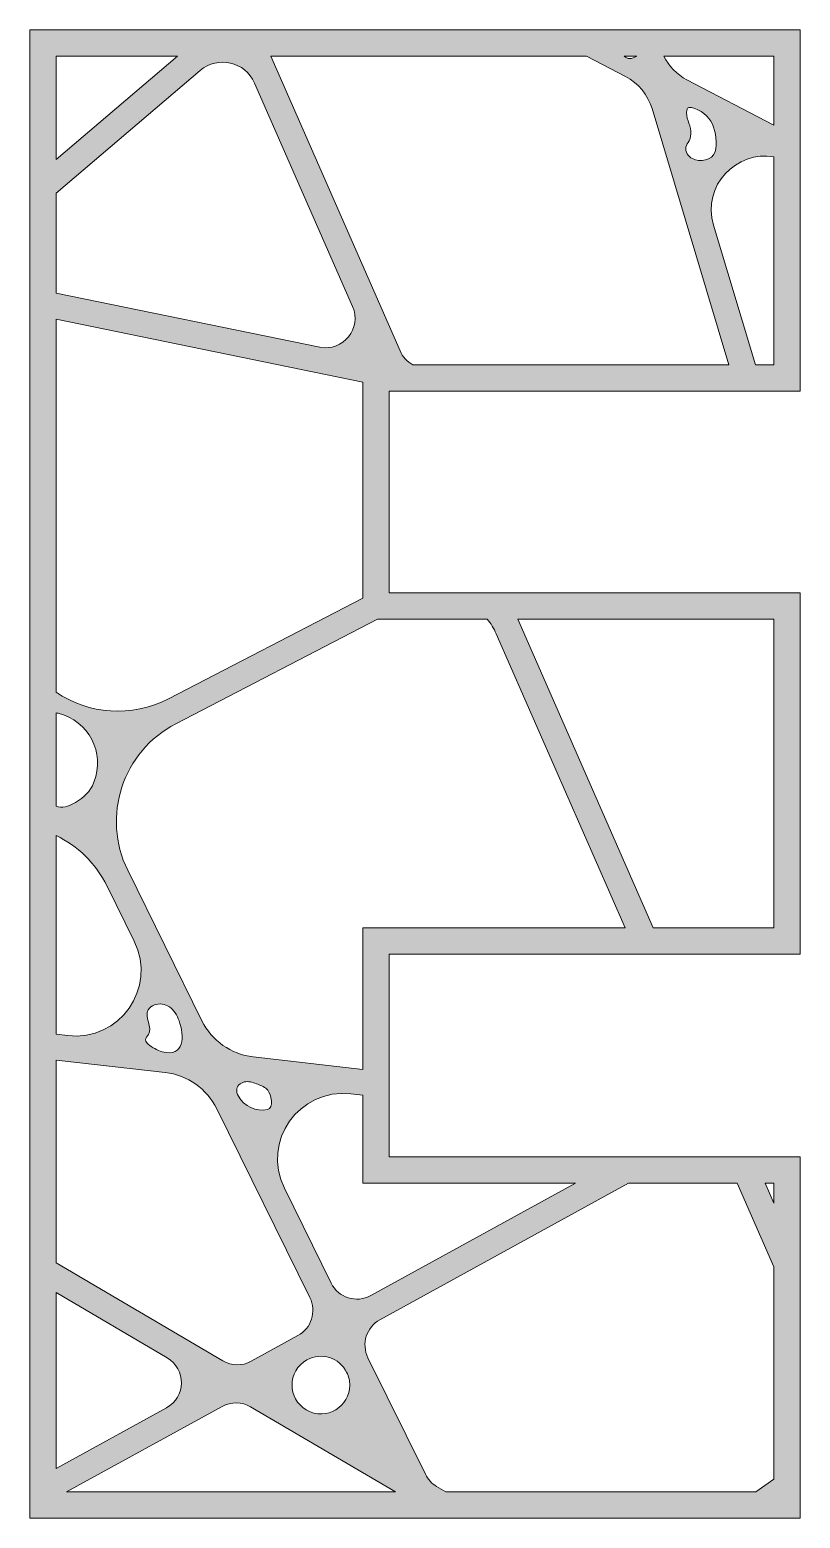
# Model space of a CAD drawing. Extents: x -1650 to 2650, y -4022 to 3022.
# Drawn here: x -1264.8 to -1035.2, y 1478.2 to 1921.8 of the extents above; entities that cross this region are included whole.
import ezdxf

# ---------------------------------------------------------------- set-up
doc = ezdxf.new("R2010")
doc.units = 0
doc.header["$MEASUREMENT"] = 0
doc.layers.add('Layer 1', color=7, linetype='Continuous')

msp = doc.modelspace()

# ---------------------------------------------------------------- hatches: boundary and pattern name
at = {"layer": 'Layer 1', "true_color": 0xe6e7e8}
h = msp.add_hatch(color=254, dxfattribs=at)
h.dxf.hatch_style = 2
h.paths.add_polyline_path([(-1078.47, 1921.75), (-1084.48, 1921.75), (-1092.03, 1921.75), (-1113.92, 1921.75), (-1195.08, 1921.75), (-1211.62, 1921.75), (-1264.81, 1921.75), (-1264.81, 1876.42), (-1264.81, 1866.43), (-1264.81, 1844.92), (-1264.81, 1837.15), (-1264.81, 1731.83), (-1264.81, 1684.29), (-1264.81, 1623.35), (-1264.81, 1615.69), (-1264.81, 1558.91), (-1264.81, 1550.09), (-1264.81, 1488.75), (-1264.81, 1479.97), (-1264.81, 1478.25), (-1148.95, 1478.25), (-1127.42, 1478.25), (-1059.76, 1478.25), (-1046.4, 1478.25), (-1035.19, 1478.25), (-1035.19, 1486.02), (-1035.19, 1495.28), (-1035.19, 1535.28), (-1035.19, 1554.23), (-1035.19, 1585.94), (-1049.11, 1585.94), (-1057.42, 1585.94), (-1072.11, 1585.94), (-1089.34, 1585.94), (-1157.73, 1585.94), (-1157.73, 1603.39), (-1157.73, 1611.06), (-1157.73, 1646.3), (-1083.9, 1646.3), (-1075.59, 1646.3), (-1035.19, 1646.3), (-1035.19, 1750.86), (-1035.19, 1753.99), (-1036.14, 1753.99), (-1121.57, 1753.99), (-1157.73, 1753.99), (-1157.73, 1756.49), (-1157.73, 1813.44), (-1157.73, 1814.06), (-1114.35, 1814.06), (-1054.14, 1814.06), (-1035.19, 1814.06), (-1035.19, 1820.04), (-1035.19, 1880.6), (-1035.19, 1889.19), (-1035.19, 1921.75)])
edge = h.paths.add_edge_path()
edge.add_spline(control_points=[(-1083.93, 1913.9), (-1085.29, 1912.96), (-1086.72, 1912.89), (-1087.67, 1913.9), (-1087.67, 1913.9), (-1083.93, 1913.9), (-1083.93, 1913.9)], knot_values=[0, 0, 0, 0, 1, 1, 1, 2, 2, 2, 2], degree=3, periodic=1)
h.paths.add_polyline_path([(-1256.95, 1913.9), (-1220.75, 1913.9), (-1256.95, 1883.11)])
edge = h.paths.add_edge_path()
edge.add_spline(control_points=[(-1256.95, 1873.11), (-1256.95, 1873.11), (-1214.02, 1909.62), (-1214.02, 1909.62), (-1208.73, 1914.12), (-1200.59, 1912.25), (-1197.8, 1905.89), (-1197.8, 1905.89), (-1168.59, 1839.32), (-1168.59, 1839.32), (-1165.73, 1832.8), (-1171.42, 1825.76), (-1178.39, 1827.19), (-1178.39, 1827.19), (-1256.95, 1843.3), (-1256.95, 1843.3), (-1256.95, 1843.3), (-1256.95, 1873.11), (-1256.95, 1873.11)], knot_values=[0, 0, 0, 0, 1, 1, 1, 2, 2, 2, 3, 3, 3, 4, 4, 4, 5, 5, 5, 6, 6, 6, 6], degree=3, periodic=1)
edge = h.paths.add_edge_path()
edge.add_spline(control_points=[(-1256.95, 1718.21), (-1256.76, 1718.18), (-1256.57, 1718.14), (-1256.39, 1718.1), (-1247.15, 1715.78), (-1242.33, 1706.43), (-1245.7, 1697.55), (-1246.82, 1694.61), (-1248.56, 1693.15), (-1251.19, 1691.55), (-1253.45, 1690.18), (-1255.29, 1689.86), (-1256.95, 1690.39), (-1256.95, 1690.39), (-1256.95, 1718.21), (-1256.95, 1718.21)], knot_values=[0, 0, 0, 0, 1, 1, 1, 2, 2, 2, 3, 3, 3, 4, 4, 4, 5, 5, 5, 5], degree=3, periodic=1)
edge = h.paths.add_edge_path()
edge.add_spline(control_points=[(-1256.95, 1681.66), (-1250.59, 1678.6), (-1245.15, 1673.46), (-1241.78, 1666.61), (-1241.78, 1666.61), (-1233.67, 1650.16), (-1233.67, 1650.16), (-1226.82, 1636.26), (-1238.07, 1620.28), (-1253.47, 1622.04), (-1253.47, 1622.04), (-1256.95, 1622.44), (-1256.95, 1622.44), (-1256.95, 1622.44), (-1256.95, 1681.66), (-1256.95, 1681.66)], knot_values=[0, 0, 0, 0, 1, 1, 1, 2, 2, 2, 3, 3, 3, 4, 4, 4, 5, 5, 5, 5], degree=3, periodic=1)
edge = h.paths.add_edge_path()
edge.add_spline(control_points=[(-1256.95, 1614.78), (-1256.95, 1614.78), (-1224.41, 1611.05), (-1224.41, 1611.05), (-1217.79, 1610.29), (-1212.02, 1606.22), (-1209.07, 1600.25), (-1209.07, 1600.25), (-1181.33, 1543.97), (-1181.33, 1543.97), (-1179.3, 1539.85), (-1180.88, 1534.86), (-1184.9, 1532.65), (-1184.9, 1532.65), (-1198.8, 1525.01), (-1198.8, 1525.01), (-1201.45, 1523.56), (-1204.67, 1523.6), (-1207.28, 1525.13), (-1207.28, 1525.13), (-1256.95, 1554.3), (-1256.95, 1554.3), (-1256.95, 1554.3), (-1256.95, 1614.78), (-1256.95, 1614.78)], knot_values=[0, 0, 0, 0, 1, 1, 1, 2, 2, 2, 3, 3, 3, 4, 4, 4, 5, 5, 5, 6, 6, 6, 7, 7, 7, 8, 8, 8, 8], degree=3, periodic=1)
edge = h.paths.add_edge_path()
edge.add_spline(control_points=[(-1229.52, 1629.76), (-1229.12, 1630.47), (-1228.4, 1630.95), (-1227.64, 1631.2), (-1226.18, 1631.71), (-1224.5, 1631.5), (-1223.21, 1630.65), (-1221.78, 1629.7), (-1220.92, 1628.09), (-1220.32, 1626.47), (-1218.72, 1622.11), (-1218.59, 1615.34), (-1225.34, 1617.26), (-1226.88, 1617.7), (-1228.32, 1618.47), (-1229.53, 1619.51), (-1229.92, 1619.85), (-1230.31, 1620.27), (-1230.31, 1620.79), (-1230.3, 1621.39), (-1229.77, 1621.83), (-1229.44, 1622.34), (-1228.1, 1624.5), (-1230.73, 1627.53), (-1229.52, 1629.76)], knot_values=[0, 0, 0, 0, 1, 1, 1, 2, 2, 2, 3, 3, 3, 4, 4, 4, 5, 5, 5, 6, 6, 6, 7, 7, 7, 8, 8, 8, 8], degree=3, periodic=1)
edge = h.paths.add_edge_path()
edge.add_spline(control_points=[(-1203.11, 1606.2), (-1202.88, 1607.41), (-1201.62, 1608.21), (-1200.41, 1608.31), (-1199.18, 1608.42), (-1197.98, 1608), (-1196.83, 1607.56), (-1195.73, 1607.14), (-1194.59, 1606.68), (-1193.86, 1605.77), (-1192.94, 1604.64), (-1191.9, 1600.45), (-1193.98, 1600), (-1197.32, 1599.28), (-1201.02, 1601.01), (-1202.62, 1604.02), (-1202.98, 1604.69), (-1203.24, 1605.45), (-1203.11, 1606.2)], knot_values=[0, 0, 0, 0, 1, 1, 1, 2, 2, 2, 3, 3, 3, 4, 4, 4, 5, 5, 5, 6, 6, 6, 6], degree=3, periodic=1)
edge = h.paths.add_edge_path()
edge.add_spline(control_points=[(-1170.37, 1521.72), (-1169.74, 1520.43), (-1169.44, 1519.12), (-1169.44, 1517.88), (-1169.44, 1511.77), (-1176.31, 1506.95), (-1182.41, 1510.54), (-1185.24, 1512.19), (-1186.64, 1515.06), (-1186.64, 1517.93), (-1186.64, 1520.88), (-1185.16, 1523.82), (-1182.2, 1525.45), (-1177.91, 1527.81), (-1172.53, 1526.11), (-1170.37, 1521.72)], knot_values=[0, 0, 0, 0, 1, 1, 1, 2, 2, 2, 3, 3, 3, 4, 4, 4, 5, 5, 5, 5], degree=3, periodic=1)
edge = h.paths.add_edge_path()
edge.add_spline(control_points=[(-1256.95, 1545.47), (-1256.95, 1545.47), (-1223.86, 1526.05), (-1223.86, 1526.05), (-1218.12, 1522.68), (-1218.24, 1514.33), (-1224.08, 1511.13), (-1224.08, 1511.13), (-1256.95, 1493.06), (-1256.95, 1493.06), (-1256.95, 1493.06), (-1256.95, 1545.47), (-1256.95, 1545.47)], knot_values=[0, 0, 0, 0, 1, 1, 1, 2, 2, 2, 3, 3, 3, 4, 4, 4, 4], degree=3, periodic=1)
edge = h.paths.add_edge_path()
edge.add_spline(control_points=[(-1253.82, 1486.1), (-1253.82, 1486.1), (-1207.47, 1511.57), (-1207.47, 1511.57), (-1204.82, 1513.02), (-1201.6, 1512.97), (-1198.99, 1511.45), (-1198.99, 1511.45), (-1155.84, 1486.1), (-1155.84, 1486.1), (-1155.84, 1486.1), (-1253.82, 1486.1), (-1253.82, 1486.1)], knot_values=[0, 0, 0, 0, 1, 1, 1, 2, 2, 2, 3, 3, 3, 4, 4, 4, 4], degree=3, periodic=1)
h.paths.add_polyline_path([(-1043.05, 1578.08), (-1043.05, 1572.13), (-1045.66, 1578.08)])
edge = h.paths.add_edge_path()
edge.add_spline(control_points=[(-1053.97, 1578.08), (-1053.97, 1578.08), (-1043.05, 1553.19), (-1043.05, 1553.19), (-1043.05, 1553.19), (-1043.05, 1489.84), (-1043.05, 1489.84), (-1043.05, 1489.84), (-1048.43, 1486.1), (-1048.43, 1486.1), (-1048.43, 1486.1), (-1140.8, 1486.1), (-1140.8, 1486.1), (-1140.8, 1486.1), (-1143.56, 1487.72), (-1143.56, 1487.72), (-1145, 1488.57), (-1146.17, 1489.82), (-1146.9, 1491.33), (-1146.9, 1491.33), (-1164.03, 1526.08), (-1164.03, 1526.08), (-1166.06, 1530.19), (-1164.5, 1535.18), (-1160.47, 1537.39), (-1160.47, 1537.39), (-1086.41, 1578.08), (-1086.41, 1578.08), (-1086.41, 1578.08), (-1053.97, 1578.08), (-1053.97, 1578.08)], knot_values=[0, 0, 0, 0, 1, 1, 1, 2, 2, 2, 3, 3, 3, 4, 4, 4, 5, 5, 5, 6, 6, 6, 7, 7, 7, 8, 8, 8, 9, 9, 9, 10, 10, 10, 10], degree=3, periodic=1)
edge = h.paths.add_edge_path()
edge.add_spline(control_points=[(-1102.21, 1578.08), (-1102.21, 1578.08), (-1163.17, 1544.59), (-1163.17, 1544.59), (-1167.45, 1542.24), (-1172.83, 1543.93), (-1174.99, 1548.32), (-1174.99, 1548.32), (-1188.93, 1576.59), (-1188.93, 1576.59), (-1195.78, 1590.5), (-1184.53, 1606.47), (-1169.13, 1604.7), (-1169.13, 1604.7), (-1165.59, 1604.3), (-1165.59, 1604.3), (-1165.59, 1604.3), (-1165.59, 1578.08), (-1165.59, 1578.08), (-1165.59, 1578.08), (-1102.21, 1578.08), (-1102.21, 1578.08)], knot_values=[0, 0, 0, 0, 1, 1, 1, 2, 2, 2, 3, 3, 3, 4, 4, 4, 5, 5, 5, 6, 6, 6, 7, 7, 7, 7], degree=3, periodic=1)
h.paths.add_polyline_path([(-1043.05, 1746.14), (-1043.05, 1654.16), (-1079.03, 1654.16), (-1119.39, 1746.14)])
edge = h.paths.add_edge_path()
edge.add_spline(control_points=[(-1125.79, 1741.77), (-1125.79, 1741.77), (-1087.35, 1654.16), (-1087.35, 1654.16), (-1087.35, 1654.16), (-1165.59, 1654.16), (-1165.59, 1654.16), (-1165.59, 1654.16), (-1165.59, 1611.96), (-1165.59, 1611.96), (-1165.59, 1611.96), (-1198.19, 1615.7), (-1198.19, 1615.7), (-1204.81, 1616.46), (-1210.58, 1620.53), (-1213.53, 1626.5), (-1213.53, 1626.5), (-1235.62, 1671.33), (-1235.62, 1671.33), (-1243.52, 1687.35), (-1237.14, 1706.74), (-1221.29, 1714.96), (-1221.29, 1714.96), (-1161.16, 1746.14), (-1161.16, 1746.14), (-1161.16, 1746.14), (-1128.46, 1746.14), (-1128.46, 1746.14), (-1127.4, 1744.84), (-1126.49, 1743.38), (-1125.79, 1741.77)], knot_values=[0, 0, 0, 0, 1, 1, 1, 2, 2, 2, 3, 3, 3, 4, 4, 4, 5, 5, 5, 6, 6, 6, 7, 7, 7, 8, 8, 8, 9, 9, 9, 10, 10, 10, 10], degree=3, periodic=1)
edge = h.paths.add_edge_path()
edge.add_spline(control_points=[(-1223.46, 1722.41), (-1234.53, 1716.67), (-1247.33, 1717.85), (-1256.95, 1724.35), (-1256.95, 1724.35), (-1256.95, 1835.54), (-1256.95, 1835.54), (-1256.95, 1835.54), (-1165.59, 1816.8), (-1165.59, 1816.8), (-1165.59, 1816.8), (-1165.59, 1752.41), (-1165.59, 1752.41), (-1165.59, 1752.41), (-1223.46, 1722.41), (-1223.46, 1722.41)], knot_values=[0, 0, 0, 0, 1, 1, 1, 2, 2, 2, 3, 3, 3, 4, 4, 4, 5, 5, 5, 5], degree=3, periodic=1)
edge = h.paths.add_edge_path()
edge.add_spline(control_points=[(-1150.68, 1821.92), (-1152.34, 1822.84), (-1153.68, 1824.29), (-1154.47, 1826.08), (-1154.47, 1826.08), (-1193, 1913.9), (-1193, 1913.9), (-1193, 1913.9), (-1098.89, 1913.9), (-1098.89, 1913.9), (-1098.89, 1913.9), (-1087.26, 1907.82), (-1087.26, 1907.82), (-1083.45, 1905.82), (-1080.6, 1902.38), (-1079.37, 1898.26), (-1079.37, 1898.26), (-1056.49, 1821.92), (-1056.49, 1821.92), (-1056.49, 1821.92), (-1150.68, 1821.92), (-1150.68, 1821.92)], knot_values=[0, 0, 0, 0, 1, 1, 1, 2, 2, 2, 3, 3, 3, 4, 4, 4, 5, 5, 5, 6, 6, 6, 7, 7, 7, 7], degree=3, periodic=1)
edge = h.paths.add_edge_path()
edge.add_spline(control_points=[(-1067.77, 1891.54), (-1067.96, 1893.67), (-1069.42, 1895.67), (-1068.98, 1897.77), (-1068.93, 1898.04), (-1068.83, 1898.33), (-1068.6, 1898.5), (-1068.32, 1898.69), (-1067.93, 1898.64), (-1067.59, 1898.56), (-1064.92, 1897.92), (-1062.58, 1896.05), (-1061.36, 1893.59), (-1060.34, 1891.51), (-1059.82, 1887.7), (-1060.57, 1885.41), (-1061.43, 1882.81), (-1065.14, 1882.23), (-1067.32, 1883.36), (-1068.56, 1884.01), (-1069.57, 1885.39), (-1069.27, 1886.75), (-1069.12, 1887.44), (-1068.66, 1888.02), (-1068.34, 1888.65), (-1067.88, 1889.53), (-1067.68, 1890.55), (-1067.77, 1891.54)], knot_values=[0, 0, 0, 0, 1, 1, 1, 2, 2, 2, 3, 3, 3, 4, 4, 4, 5, 5, 5, 6, 6, 6, 7, 7, 7, 8, 8, 8, 9, 9, 9, 9], degree=3, periodic=1)
edge = h.paths.add_edge_path()
edge.add_spline(control_points=[(-1061.03, 1863.55), (-1064.57, 1875.39), (-1054.1, 1885.86), (-1043.05, 1883.88), (-1043.05, 1883.88), (-1043.05, 1821.92), (-1043.05, 1821.92), (-1043.05, 1821.92), (-1048.55, 1821.92), (-1048.55, 1821.92), (-1048.55, 1821.92), (-1061.03, 1863.55), (-1061.03, 1863.55)], knot_values=[0, 0, 0, 0, 1, 1, 1, 2, 2, 2, 3, 3, 3, 4, 4, 4, 4], degree=3, periodic=1)
edge = h.paths.add_edge_path()
edge.add_spline(control_points=[(-1068.98, 1906.84), (-1071.98, 1908.42), (-1074.39, 1910.9), (-1075.87, 1913.9), (-1075.87, 1913.9), (-1043.05, 1913.9), (-1043.05, 1913.9), (-1043.05, 1913.9), (-1043.05, 1893.29), (-1043.05, 1893.29), (-1043.05, 1893.29), (-1068.98, 1906.84), (-1068.98, 1906.84)], knot_values=[0, 0, 0, 0, 1, 1, 1, 2, 2, 2, 3, 3, 3, 4, 4, 4, 4], degree=3, periodic=1)

# ---------------------------------------------------------------- linework, layer by layer
at = {"layer": 'Layer 1', "lineweight": 0}
for points in [[(-1078.47, 1921.75), (-1084.48, 1921.75), (-1092.03, 1921.75), (-1113.92, 1921.75), (-1195.08, 1921.75), (-1211.62, 1921.75), (-1264.81, 1921.75), (-1264.81, 1876.42), (-1264.81, 1866.43), (-1264.81, 1844.92), (-1264.81, 1837.15), (-1264.81, 1731.83), (-1264.81, 1684.29), (-1264.81, 1623.35), (-1264.81, 1615.69), (-1264.81, 1558.91), (-1264.81, 1550.09), (-1264.81, 1488.75), (-1264.81, 1479.97), (-1264.81, 1478.25), (-1148.95, 1478.25), (-1127.42, 1478.25), (-1059.76, 1478.25), (-1046.4, 1478.25), (-1035.19, 1478.25), (-1035.19, 1486.02), (-1035.19, 1495.28), (-1035.19, 1535.28), (-1035.19, 1554.23), (-1035.19, 1585.94), (-1049.11, 1585.94), (-1057.42, 1585.94), (-1072.11, 1585.94), (-1089.34, 1585.94), (-1157.73, 1585.94), (-1157.73, 1603.39), (-1157.73, 1611.06), (-1157.73, 1646.3), (-1083.9, 1646.3), (-1075.59, 1646.3), (-1035.19, 1646.3), (-1035.19, 1750.86), (-1035.19, 1753.99), (-1036.14, 1753.99), (-1121.57, 1753.99), (-1157.73, 1753.99), (-1157.73, 1756.49), (-1157.73, 1813.44), (-1157.73, 1814.06), (-1114.35, 1814.06), (-1054.14, 1814.06), (-1035.19, 1814.06), (-1035.19, 1820.04), (-1035.19, 1880.6), (-1035.19, 1889.19), (-1035.19, 1921.75), (-1078.47, 1921.75)], [(-1256.95, 1913.9), (-1220.75, 1913.9), (-1256.95, 1883.11), (-1256.95, 1913.9)], [(-1043.05, 1746.14), (-1043.05, 1654.16), (-1079.03, 1654.16), (-1119.39, 1746.14), (-1043.05, 1746.14)], [(-1043.05, 1578.08), (-1043.05, 1572.13), (-1045.66, 1578.08), (-1043.05, 1578.08)]]:
    msp.add_lwpolyline(points, dxfattribs=at)
for points, knots in [([(-1256.95, 1873.11), (-1256.95, 1873.11), (-1214.02, 1909.62), (-1214.02, 1909.62), (-1208.73, 1914.12), (-1200.59, 1912.25), (-1197.8, 1905.89), (-1197.8, 1905.89), (-1168.59, 1839.32), (-1168.59, 1839.32), (-1165.73, 1832.8), (-1171.42, 1825.76), (-1178.39, 1827.19), (-1178.39, 1827.19), (-1256.95, 1843.3), (-1256.95, 1843.3), (-1256.95, 1843.3), (-1256.95, 1873.11), (-1256.95, 1873.11)], [0, 0, 0, 0, 1, 1, 1, 2, 2, 2, 3, 3, 3, 4, 4, 4, 5, 5, 5, 6, 6, 6, 6]), ([(-1150.68, 1821.92), (-1152.34, 1822.84), (-1153.68, 1824.29), (-1154.47, 1826.08), (-1154.47, 1826.08), (-1193, 1913.9), (-1193, 1913.9), (-1193, 1913.9), (-1098.89, 1913.9), (-1098.89, 1913.9), (-1098.89, 1913.9), (-1087.26, 1907.82), (-1087.26, 1907.82), (-1083.45, 1905.82), (-1080.6, 1902.38), (-1079.37, 1898.26), (-1079.37, 1898.26), (-1056.49, 1821.92), (-1056.49, 1821.92), (-1056.49, 1821.92), (-1150.68, 1821.92), (-1150.68, 1821.92)], [0, 0, 0, 0, 1, 1, 1, 2, 2, 2, 3, 3, 3, 4, 4, 4, 5, 5, 5, 6, 6, 6, 7, 7, 7, 7]), ([(-1083.93, 1913.9), (-1085.29, 1912.96), (-1086.72, 1912.89), (-1087.67, 1913.9), (-1087.67, 1913.9), (-1083.93, 1913.9), (-1083.93, 1913.9)], [0, 0, 0, 0, 1, 1, 1, 2, 2, 2, 2]), ([(-1068.98, 1906.84), (-1071.98, 1908.42), (-1074.39, 1910.9), (-1075.87, 1913.9), (-1075.87, 1913.9), (-1043.05, 1913.9), (-1043.05, 1913.9), (-1043.05, 1913.9), (-1043.05, 1893.29), (-1043.05, 1893.29), (-1043.05, 1893.29), (-1068.98, 1906.84), (-1068.98, 1906.84)], [0, 0, 0, 0, 1, 1, 1, 2, 2, 2, 3, 3, 3, 4, 4, 4, 4]), ([(-1067.77, 1891.54), (-1067.96, 1893.67), (-1069.42, 1895.67), (-1068.98, 1897.77), (-1068.93, 1898.04), (-1068.83, 1898.33), (-1068.6, 1898.5), (-1068.32, 1898.69), (-1067.93, 1898.64), (-1067.59, 1898.56), (-1064.92, 1897.92), (-1062.58, 1896.05), (-1061.36, 1893.59), (-1060.34, 1891.51), (-1059.82, 1887.7), (-1060.57, 1885.41), (-1061.43, 1882.81), (-1065.14, 1882.23), (-1067.32, 1883.36), (-1068.56, 1884.01), (-1069.57, 1885.39), (-1069.27, 1886.75), (-1069.12, 1887.44), (-1068.66, 1888.02), (-1068.34, 1888.65), (-1067.88, 1889.53), (-1067.68, 1890.55), (-1067.77, 1891.54)], [0, 0, 0, 0, 1, 1, 1, 2, 2, 2, 3, 3, 3, 4, 4, 4, 5, 5, 5, 6, 6, 6, 7, 7, 7, 8, 8, 8, 9, 9, 9, 9]), ([(-1061.03, 1863.55), (-1064.57, 1875.39), (-1054.1, 1885.86), (-1043.05, 1883.88), (-1043.05, 1883.88), (-1043.05, 1821.92), (-1043.05, 1821.92), (-1043.05, 1821.92), (-1048.55, 1821.92), (-1048.55, 1821.92), (-1048.55, 1821.92), (-1061.03, 1863.55), (-1061.03, 1863.55)], [0, 0, 0, 0, 1, 1, 1, 2, 2, 2, 3, 3, 3, 4, 4, 4, 4]), ([(-1223.46, 1722.41), (-1234.53, 1716.67), (-1247.33, 1717.85), (-1256.95, 1724.35), (-1256.95, 1724.35), (-1256.95, 1835.54), (-1256.95, 1835.54), (-1256.95, 1835.54), (-1165.59, 1816.8), (-1165.59, 1816.8), (-1165.59, 1816.8), (-1165.59, 1752.41), (-1165.59, 1752.41), (-1165.59, 1752.41), (-1223.46, 1722.41), (-1223.46, 1722.41)], [0, 0, 0, 0, 1, 1, 1, 2, 2, 2, 3, 3, 3, 4, 4, 4, 5, 5, 5, 5]), ([(-1125.79, 1741.77), (-1125.79, 1741.77), (-1087.35, 1654.16), (-1087.35, 1654.16), (-1087.35, 1654.16), (-1165.59, 1654.16), (-1165.59, 1654.16), (-1165.59, 1654.16), (-1165.59, 1611.96), (-1165.59, 1611.96), (-1165.59, 1611.96), (-1198.19, 1615.7), (-1198.19, 1615.7), (-1204.81, 1616.46), (-1210.58, 1620.53), (-1213.53, 1626.5), (-1213.53, 1626.5), (-1235.62, 1671.33), (-1235.62, 1671.33), (-1243.52, 1687.35), (-1237.14, 1706.74), (-1221.29, 1714.96), (-1221.29, 1714.96), (-1161.16, 1746.14), (-1161.16, 1746.14), (-1161.16, 1746.14), (-1128.46, 1746.14), (-1128.46, 1746.14), (-1127.4, 1744.84), (-1126.49, 1743.38), (-1125.79, 1741.77)], [0, 0, 0, 0, 1, 1, 1, 2, 2, 2, 3, 3, 3, 4, 4, 4, 5, 5, 5, 6, 6, 6, 7, 7, 7, 8, 8, 8, 9, 9, 9, 10, 10, 10, 10]), ([(-1256.95, 1718.21), (-1256.76, 1718.18), (-1256.57, 1718.14), (-1256.39, 1718.1), (-1247.15, 1715.78), (-1242.33, 1706.43), (-1245.7, 1697.55), (-1246.82, 1694.61), (-1248.56, 1693.15), (-1251.19, 1691.55), (-1253.45, 1690.18), (-1255.29, 1689.86), (-1256.95, 1690.39), (-1256.95, 1690.39), (-1256.95, 1718.21), (-1256.95, 1718.21)], [0, 0, 0, 0, 1, 1, 1, 2, 2, 2, 3, 3, 3, 4, 4, 4, 5, 5, 5, 5]), ([(-1256.95, 1681.66), (-1250.59, 1678.6), (-1245.15, 1673.46), (-1241.78, 1666.61), (-1241.78, 1666.61), (-1233.67, 1650.16), (-1233.67, 1650.16), (-1226.82, 1636.26), (-1238.07, 1620.28), (-1253.47, 1622.04), (-1253.47, 1622.04), (-1256.95, 1622.44), (-1256.95, 1622.44), (-1256.95, 1622.44), (-1256.95, 1681.66), (-1256.95, 1681.66)], [0, 0, 0, 0, 1, 1, 1, 2, 2, 2, 3, 3, 3, 4, 4, 4, 5, 5, 5, 5]), ([(-1229.52, 1629.76), (-1229.12, 1630.47), (-1228.4, 1630.95), (-1227.64, 1631.2), (-1226.18, 1631.71), (-1224.5, 1631.5), (-1223.21, 1630.65), (-1221.78, 1629.7), (-1220.92, 1628.09), (-1220.32, 1626.47), (-1218.72, 1622.11), (-1218.59, 1615.34), (-1225.34, 1617.26), (-1226.88, 1617.7), (-1228.32, 1618.47), (-1229.53, 1619.51), (-1229.92, 1619.85), (-1230.31, 1620.27), (-1230.31, 1620.79), (-1230.3, 1621.39), (-1229.77, 1621.83), (-1229.44, 1622.34), (-1228.1, 1624.5), (-1230.73, 1627.53), (-1229.52, 1629.76)], [0, 0, 0, 0, 1, 1, 1, 2, 2, 2, 3, 3, 3, 4, 4, 4, 5, 5, 5, 6, 6, 6, 7, 7, 7, 8, 8, 8, 8]), ([(-1256.95, 1614.78), (-1256.95, 1614.78), (-1224.41, 1611.05), (-1224.41, 1611.05), (-1217.79, 1610.29), (-1212.02, 1606.22), (-1209.07, 1600.25), (-1209.07, 1600.25), (-1181.33, 1543.97), (-1181.33, 1543.97), (-1179.3, 1539.85), (-1180.88, 1534.86), (-1184.9, 1532.65), (-1184.9, 1532.65), (-1198.8, 1525.01), (-1198.8, 1525.01), (-1201.45, 1523.56), (-1204.67, 1523.6), (-1207.28, 1525.13), (-1207.28, 1525.13), (-1256.95, 1554.3), (-1256.95, 1554.3), (-1256.95, 1554.3), (-1256.95, 1614.78), (-1256.95, 1614.78)], [0, 0, 0, 0, 1, 1, 1, 2, 2, 2, 3, 3, 3, 4, 4, 4, 5, 5, 5, 6, 6, 6, 7, 7, 7, 8, 8, 8, 8]), ([(-1203.11, 1606.2), (-1202.88, 1607.41), (-1201.62, 1608.21), (-1200.41, 1608.31), (-1199.18, 1608.42), (-1197.98, 1608), (-1196.83, 1607.56), (-1195.73, 1607.14), (-1194.59, 1606.68), (-1193.86, 1605.77), (-1192.94, 1604.64), (-1191.9, 1600.45), (-1193.98, 1600), (-1197.32, 1599.28), (-1201.02, 1601.01), (-1202.62, 1604.02), (-1202.98, 1604.69), (-1203.24, 1605.45), (-1203.11, 1606.2)], [0, 0, 0, 0, 1, 1, 1, 2, 2, 2, 3, 3, 3, 4, 4, 4, 5, 5, 5, 6, 6, 6, 6]), ([(-1102.21, 1578.08), (-1102.21, 1578.08), (-1163.17, 1544.59), (-1163.17, 1544.59), (-1167.45, 1542.24), (-1172.83, 1543.93), (-1174.99, 1548.32), (-1174.99, 1548.32), (-1188.93, 1576.59), (-1188.93, 1576.59), (-1195.78, 1590.5), (-1184.53, 1606.47), (-1169.13, 1604.7), (-1169.13, 1604.7), (-1165.59, 1604.3), (-1165.59, 1604.3), (-1165.59, 1604.3), (-1165.59, 1578.08), (-1165.59, 1578.08), (-1165.59, 1578.08), (-1102.21, 1578.08), (-1102.21, 1578.08)], [0, 0, 0, 0, 1, 1, 1, 2, 2, 2, 3, 3, 3, 4, 4, 4, 5, 5, 5, 6, 6, 6, 7, 7, 7, 7]), ([(-1053.97, 1578.08), (-1053.97, 1578.08), (-1043.05, 1553.19), (-1043.05, 1553.19), (-1043.05, 1553.19), (-1043.05, 1489.84), (-1043.05, 1489.84), (-1043.05, 1489.84), (-1048.43, 1486.1), (-1048.43, 1486.1), (-1048.43, 1486.1), (-1140.8, 1486.1), (-1140.8, 1486.1), (-1140.8, 1486.1), (-1143.56, 1487.72), (-1143.56, 1487.72), (-1145, 1488.57), (-1146.17, 1489.82), (-1146.9, 1491.33), (-1146.9, 1491.33), (-1164.03, 1526.08), (-1164.03, 1526.08), (-1166.06, 1530.19), (-1164.5, 1535.18), (-1160.47, 1537.39), (-1160.47, 1537.39), (-1086.41, 1578.08), (-1086.41, 1578.08), (-1086.41, 1578.08), (-1053.97, 1578.08), (-1053.97, 1578.08)], [0, 0, 0, 0, 1, 1, 1, 2, 2, 2, 3, 3, 3, 4, 4, 4, 5, 5, 5, 6, 6, 6, 7, 7, 7, 8, 8, 8, 9, 9, 9, 10, 10, 10, 10]), ([(-1256.95, 1545.47), (-1256.95, 1545.47), (-1223.86, 1526.05), (-1223.86, 1526.05), (-1218.12, 1522.68), (-1218.24, 1514.33), (-1224.08, 1511.13), (-1224.08, 1511.13), (-1256.95, 1493.06), (-1256.95, 1493.06), (-1256.95, 1493.06), (-1256.95, 1545.47), (-1256.95, 1545.47)], [0, 0, 0, 0, 1, 1, 1, 2, 2, 2, 3, 3, 3, 4, 4, 4, 4]), ([(-1170.37, 1521.72), (-1169.74, 1520.43), (-1169.44, 1519.12), (-1169.44, 1517.88), (-1169.44, 1511.77), (-1176.31, 1506.95), (-1182.41, 1510.54), (-1185.24, 1512.19), (-1186.64, 1515.06), (-1186.64, 1517.93), (-1186.64, 1520.88), (-1185.16, 1523.82), (-1182.2, 1525.45), (-1177.91, 1527.81), (-1172.53, 1526.11), (-1170.37, 1521.72)], [0, 0, 0, 0, 1, 1, 1, 2, 2, 2, 3, 3, 3, 4, 4, 4, 5, 5, 5, 5]), ([(-1253.82, 1486.1), (-1253.82, 1486.1), (-1207.47, 1511.57), (-1207.47, 1511.57), (-1204.82, 1513.02), (-1201.6, 1512.97), (-1198.99, 1511.45), (-1198.99, 1511.45), (-1155.84, 1486.1), (-1155.84, 1486.1), (-1155.84, 1486.1), (-1253.82, 1486.1), (-1253.82, 1486.1)], [0, 0, 0, 0, 1, 1, 1, 2, 2, 2, 3, 3, 3, 4, 4, 4, 4])]:
    msp.add_open_spline(points, degree=3, knots=knots, dxfattribs=at)

doc.saveas('drawing.dxf')
